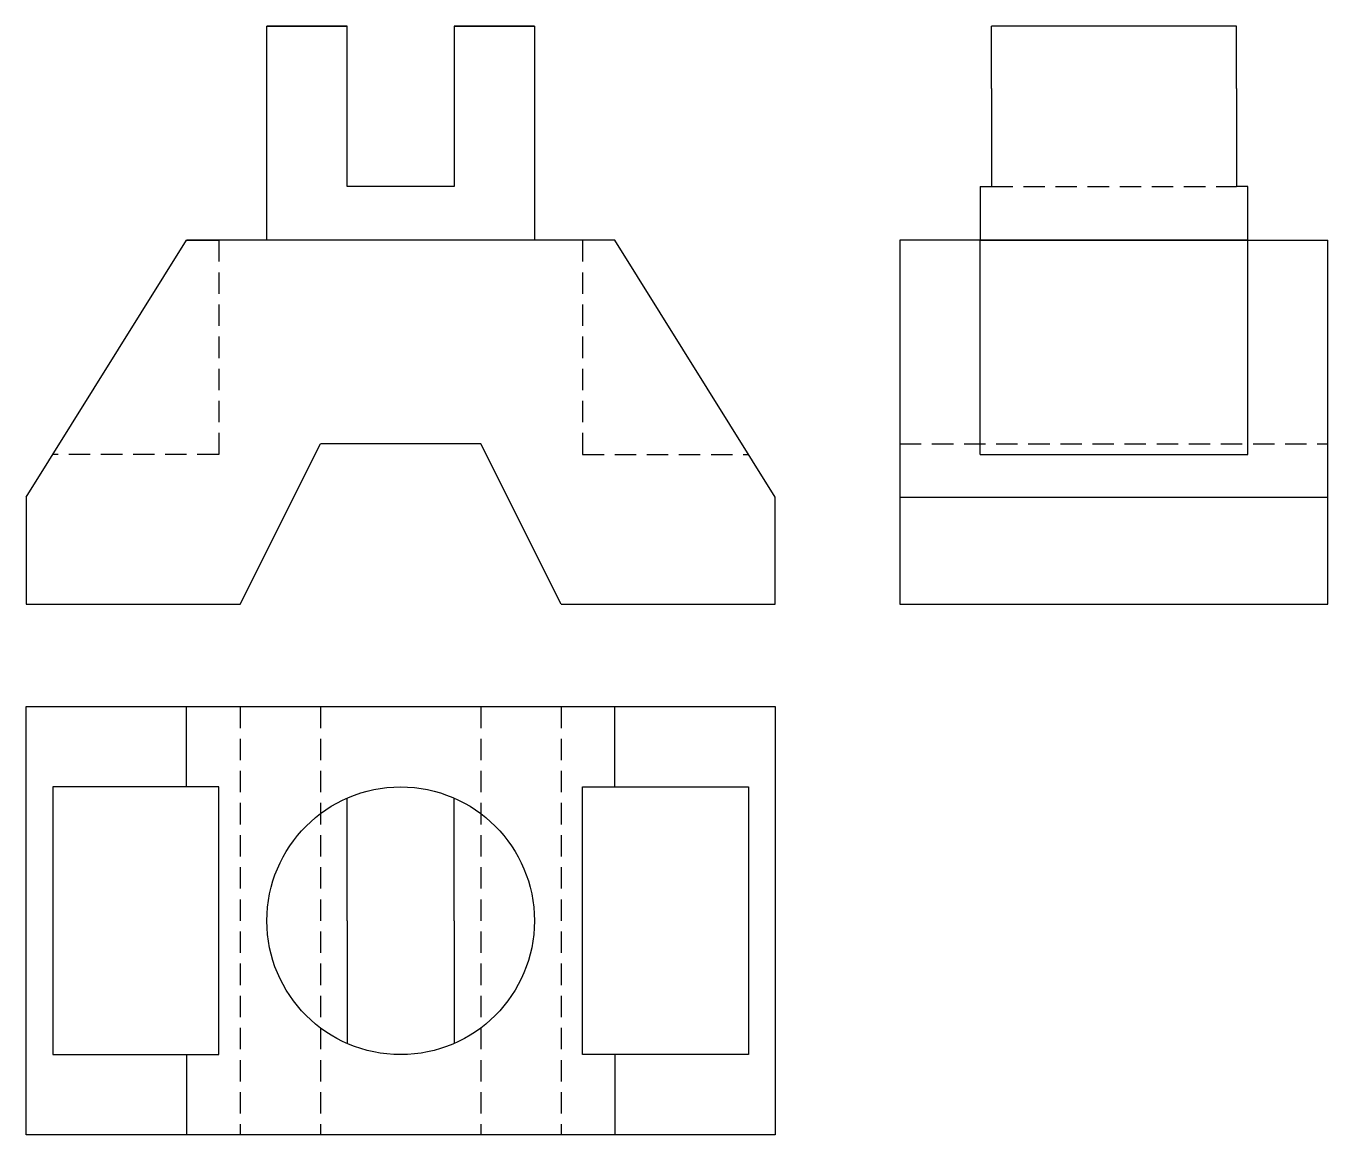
# Model space of a CAD drawing. Header units: inches. Extents: x 38 to 160, y 26 to 129.
import ezdxf

# ---------------------------------------------------------------- set-up
doc = ezdxf.new("R2010")
doc.units = ezdxf.units.IN
doc.header["$LTSCALE"] = 8
doc.header["$MEASUREMENT"] = 0
doc.linetypes.add('DASHED2', pattern=[0.375, 0.25, -0.125])

msp = doc.modelspace()

# ---------------------------------------------------------------- linework, layer by layer
for p, q in [((128.1, 123.45), (128.1, 129.28)), ((151.01, 123.45), (151.01, 129.28)), ((128.1, 123.45), (128.1, 114.28)), ((151.01, 123.45), (151.01, 114.28)), ((127.05, 114.28), (128.1, 114.28)), ((152.05, 114.28), (151.01, 114.28)), ((37.91, 85.28), (52.91, 109.28)), ((92.91, 109.28), (52.91, 109.28)), ((52.91, 109.28), (55.91, 109.28)), ((107.91, 85.28), (92.91, 109.28)), ((127.05, 109.28), (119.55, 109.28)), ((127.05, 89.28), (127.05, 109.28)), ((152.05, 109.28), (127.05, 109.28)), ((152.05, 89.28), (152.05, 109.28)), ((152.05, 109.28), (159.55, 109.28)), ((57.91, 75.28), (65.41, 90.28)), ((80.41, 90.28), (65.41, 90.28)), ((87.91, 75.28), (80.41, 90.28)), ((127.05, 89.28), (152.05, 89.28)), ((107.91, 75.28), (107.91, 85.28)), ((119.55, 85.28), (159.55, 85.28)), ((52.91, 58.23), (52.91, 65.73)), ((92.91, 58.23), (92.91, 65.73)), ((67.91, 45.73), (67.91, 57.19)), ((77.91, 45.73), (77.91, 57.19)), ((67.91, 45.73), (67.91, 34.28)), ((77.91, 45.73), (77.91, 34.28)), ((52.91, 33.23), (52.91, 25.73)), ((92.91, 33.23), (92.91, 25.73))]:
    msp.add_line(p, q)
at = {"linetype": 'DASHED2'}
for p, q in [((128.1, 114.28), (151.01, 114.28)), ((55.91, 109.28), (55.91, 89.28)), ((89.91, 109.28), (89.91, 89.28)), ((119.55, 90.28), (159.55, 90.28)), ((55.91, 89.28), (40.41, 89.28)), ((89.91, 89.28), (105.41, 89.28)), ((57.91, 65.73), (57.91, 25.73)), ((65.41, 65.73), (65.41, 25.73)), ((80.41, 65.73), (80.41, 25.73)), ((87.91, 65.73), (87.91, 25.73))]:
    msp.add_line(p, q, dxfattribs=at)
for points in [[(77.91, 129.28), (85.41, 129.28), (85.41, 109.28), (60.41, 109.28), (60.41, 129.28), (67.91, 129.28)], [(67.91, 129.28), (60.41, 129.28)], [(77.91, 129.28), (77.91, 114.28), (67.91, 114.28), (67.91, 129.28)], [(85.41, 129.28), (77.91, 129.28)], [(151.01, 129.28), (128.1, 129.28)], [(151.01, 129.28), (128.1, 129.28)], [(127.05, 114.28), (127.05, 109.28), (152.05, 109.28), (152.05, 114.28)], [(119.55, 109.28), (119.55, 75.28), (159.55, 75.28), (159.55, 109.28)], [(37.91, 85.28), (37.91, 75.28), (57.91, 75.28)], [(87.91, 75.28), (107.91, 75.28), (107.91, 85.28)]]:
    msp.add_lwpolyline(points)
for points in [[(37.91, 65.73), (107.91, 65.73), (107.91, 25.73), (37.91, 25.73)], [(40.41, 33.23), (55.91, 33.23), (55.91, 58.23), (40.41, 58.23)], [(105.41, 33.23), (89.91, 33.23), (89.91, 58.23), (105.41, 58.23)]]:
    msp.add_lwpolyline(points, close=True)
msp.add_circle((72.91, 45.73), 12.5)

doc.saveas('drawing.dxf')
